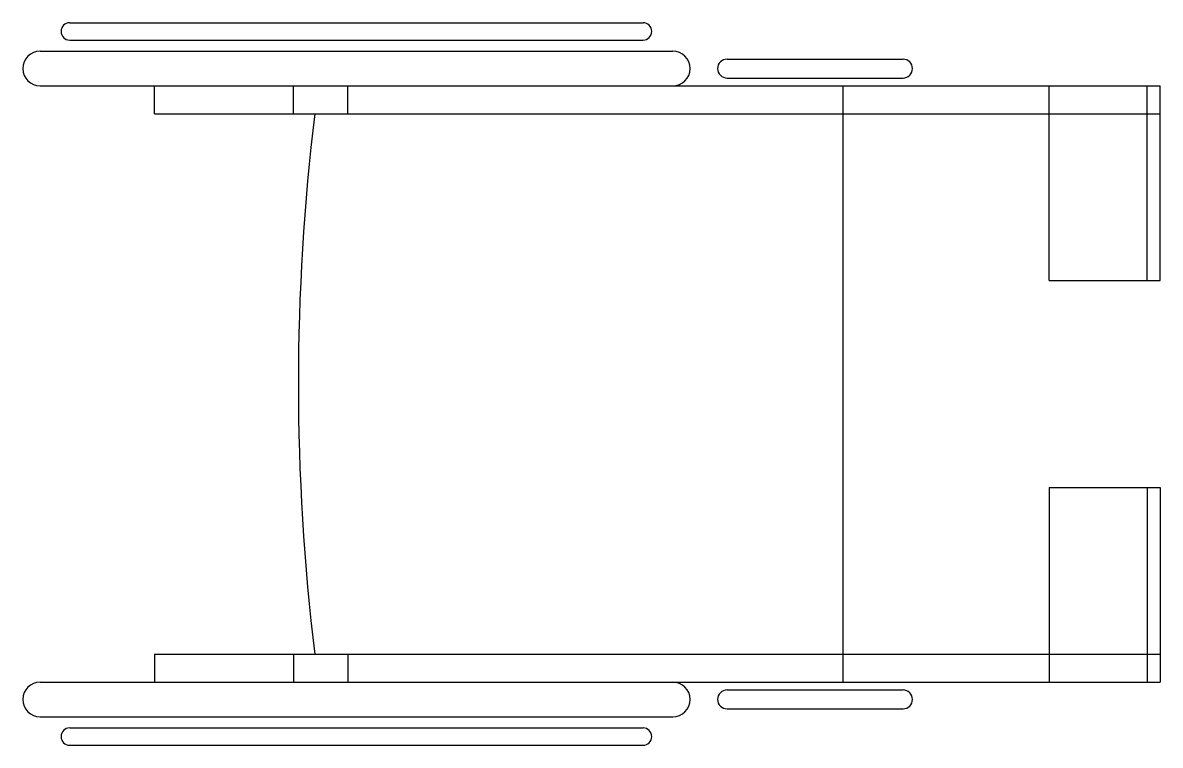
# Model space of a CAD drawing. Extents: x 0 to 40.9, y -13 to 13.
import ezdxf

# ---------------------------------------------------------------- set-up
doc = ezdxf.new("R2010")
doc.units = 0
doc.header["$MEASUREMENT"] = 0
doc.layers.get('0').update_dxf_attribs({"linetype": 'CONTINUOUS'})

msp = doc.modelspace()

# ---------------------------------------------------------------- linework, layer by layer
for p, q in [((1.688, 13), (22.312, 13)), ((1.688, 12.375), (22.312, 12.375)), ((0.625, 11.975), (23.375, 11.975)), ((25.33, 11.69), (31.66, 11.69)), ((0.625, 10.725), (40.91, 10.725)), ((4.734, 9.725), (4.734, 10.725)), ((9.734, 9.725), (9.734, 10.725)), ((11.69, 9.725), (11.69, 10.725)), ((25.33, 11.01), (31.66, 11.01)), ((29.5, 10.725), (29.5, -10.725)), ((36.911, 3.725), (36.911, 10.725)), ((40.439, 3.725), (40.439, 10.725)), ((40.91, 3.725), (40.91, 10.725)), ((4.734, 9.725), (40.91, 9.725)), ((36.911, 3.725), (40.91, 3.725)), ((36.911, -3.725), (40.91, -3.725)), ((36.911, -3.725), (36.911, -10.725)), ((40.439, -3.725), (40.439, -10.725)), ((40.91, -3.725), (40.91, -10.725)), ((4.734, -9.725), (40.91, -9.725)), ((4.734, -9.725), (4.734, -10.725)), ((9.734, -9.725), (9.734, -10.725)), ((11.69, -9.725), (11.69, -10.725)), ((0.625, -10.725), (40.91, -10.725)), ((25.33, -11.01), (31.66, -11.01)), ((25.33, -11.69), (31.66, -11.69)), ((0.625, -11.975), (23.375, -11.975)), ((1.688, -12.375), (22.312, -12.375)), ((1.688, -13), (22.312, -13))]:
    msp.add_line(p, q)
for centre, radius, start, end in [((1.688, 12.688), 0.312, 90, 270), ((22.312, 12.688), 0.312, 270, 90), ((0.625, 11.35), 0.625, 90, 270), ((23.375, 11.35), 0.625, 270, 90), ((25.33, 11.35), 0.34, 90, 270), ((31.66, 11.35), 0.34, 270, 90), ((90.725, 0), 80.812, 173.08826, 186.91174), ((0.625, -11.35), 0.625, 90, 270), ((23.375, -11.35), 0.625, 270, 90), ((25.33, -11.35), 0.34, 90, 270), ((31.66, -11.35), 0.34, 270, 90), ((1.688, -12.688), 0.312, 90, 270), ((22.312, -12.688), 0.312, 270, 90)]:
    msp.add_arc(centre, radius, start, end)

doc.saveas('drawing.dxf')
